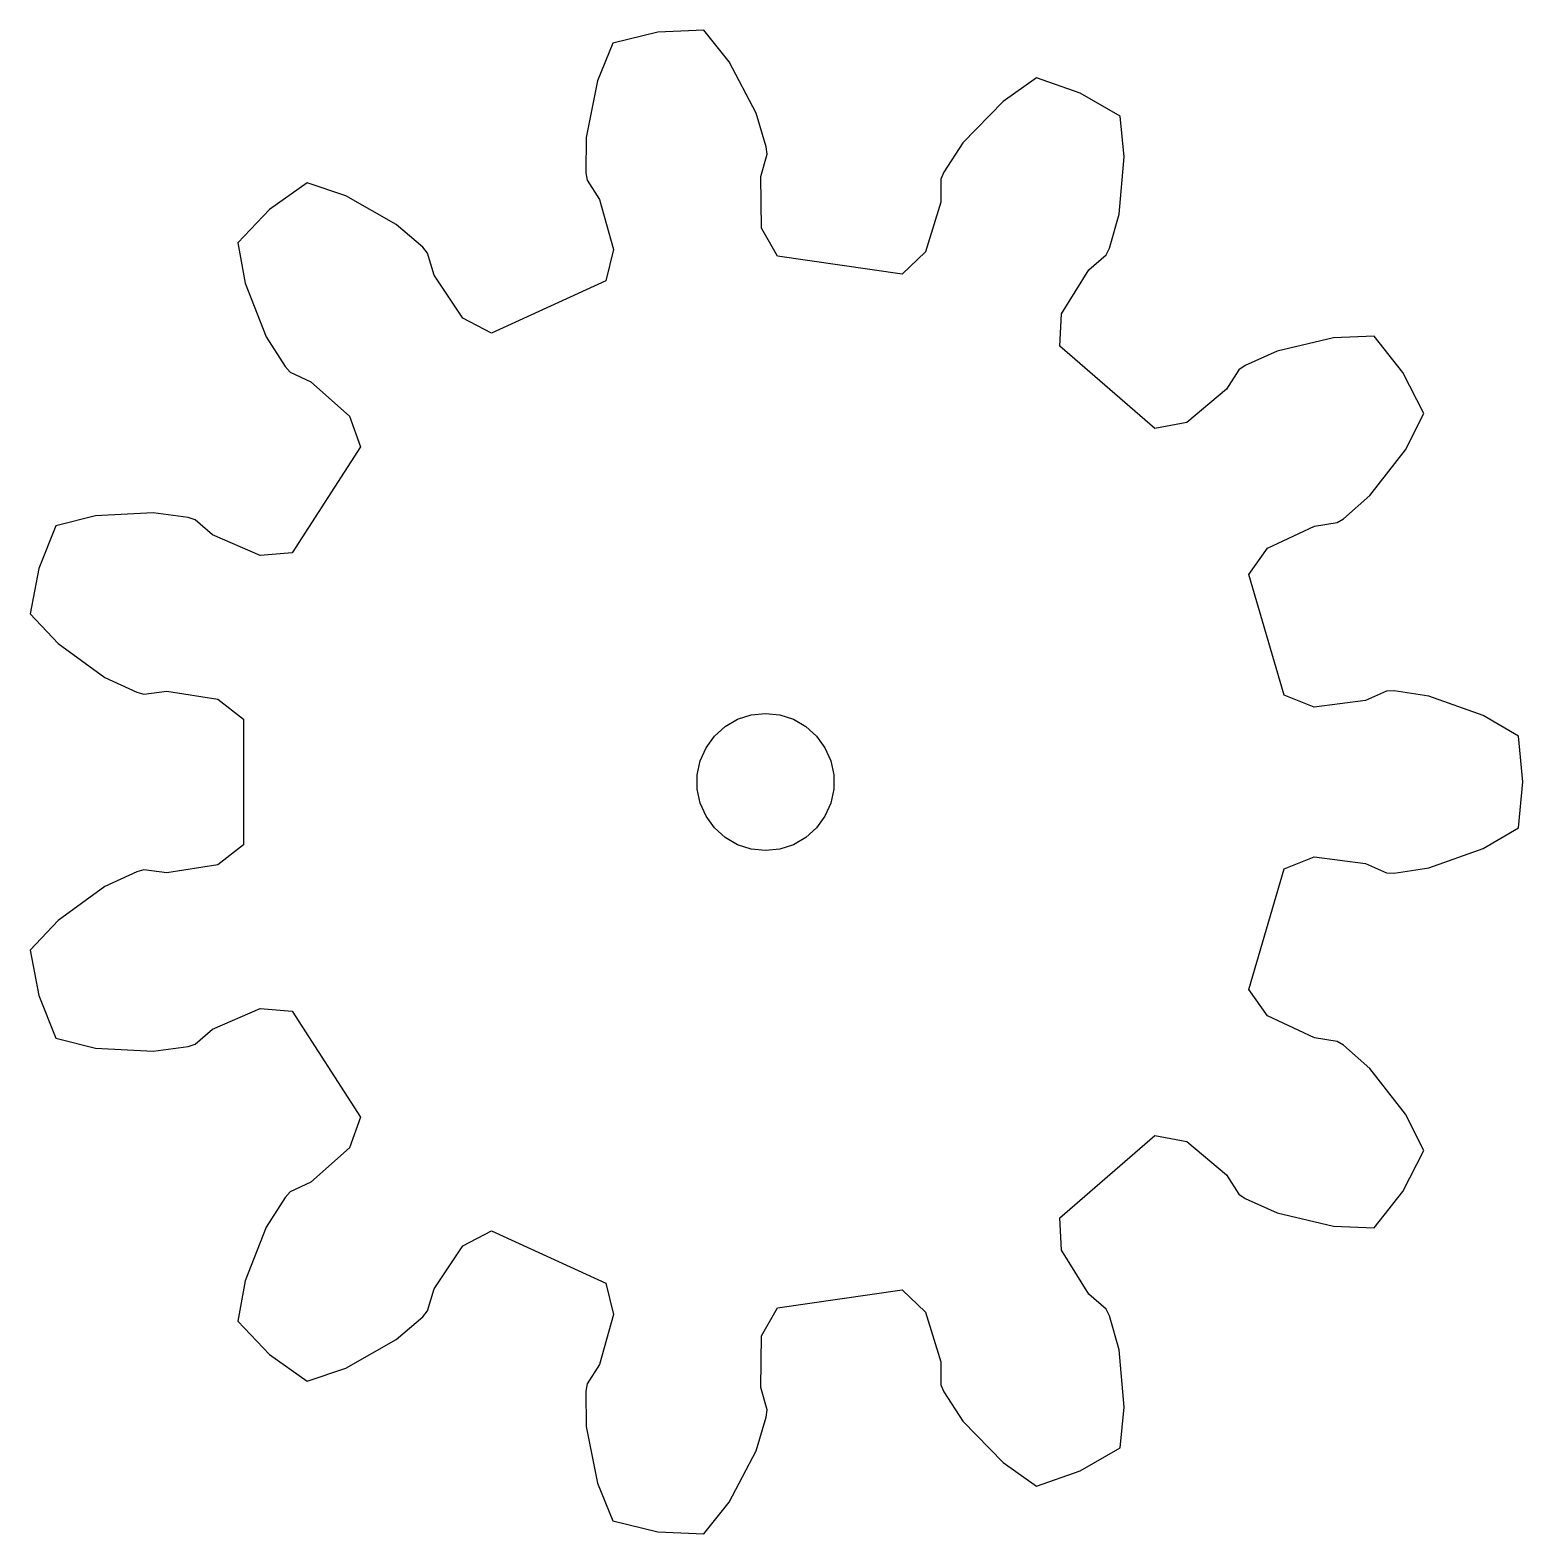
# Model space of a CAD drawing. Header units: metres. Extents: x -16.1 to 16.6, y -16.4 to 16.4.
import ezdxf

# ---------------------------------------------------------------- set-up
doc = ezdxf.new("R2010")
doc.units = ezdxf.units.M

msp = doc.modelspace()

# ---------------------------------------------------------------- linework, layer by layer
for p, q in [((-3.334, 16.146), (-3.672, 15.32)), ((-2.356, 16.384), (-3.334, 16.146)), ((-1.35, 16.432), (-2.356, 16.384)), ((-0.793, 15.734), (-1.35, 16.432)), ((-0.206, 14.616), (-0.793, 15.734)), ((-3.672, 15.32), (-3.92, 14.082)), ((5.924, 15.386), (5.193, 14.873)), ((6.876, 15.056), (5.924, 15.386)), ((5.193, 14.873), (4.315, 13.966)), ((7.748, 14.553), (6.876, 15.056)), ((0.016, 13.88), (-0.206, 14.616)), ((7.84, 13.665), (7.748, 14.553)), ((-3.92, 14.082), (-3.926, 13.314)), ((0.033, 13.719), (0.016, 13.88)), ((4.315, 13.966), (3.895, 13.323)), ((-0.106, 13.235), (0.033, 13.719)), ((7.729, 12.407), (7.84, 13.665)), ((-3.926, 13.314), (-3.896, 13.154)), ((-3.896, 13.154), (-3.627, 12.729)), ((-0.088, 12.104), (-0.106, 13.235)), ((3.834, 13.172), (3.83, 12.669)), ((3.895, 13.323), (3.834, 13.172)), ((-10.019, 13.093), (-10.839, 12.509)), ((-9.173, 12.808), (-10.019, 13.093)), ((-10.839, 12.509), (-11.534, 11.78)), ((-8.075, 12.184), (-9.173, 12.808)), ((-3.627, 12.729), (-3.325, 11.638)), ((3.83, 12.669), (3.495, 11.589)), ((-7.491, 11.686), (-8.075, 12.184)), ((7.518, 11.668), (7.729, 12.407)), ((0.262, 11.489), (-0.088, 12.104)), ((-11.534, 11.78), (-11.372, 10.903)), ((-7.39, 11.559), (-7.491, 11.686)), ((-7.244, 11.077), (-7.39, 11.559)), ((-3.325, 11.638), (-3.488, 10.95)), ((3.495, 11.589), (2.985, 11.097)), ((7.067, 11.191), (7.444, 11.523)), ((7.444, 11.523), (7.518, 11.668)), ((2.985, 11.097), (0.262, 11.489)), ((6.469, 10.23), (7.067, 11.191)), ((-11.372, 10.903), (-10.911, 9.727)), ((-6.618, 10.135), (-7.244, 11.077)), ((-3.488, 10.95), (-5.991, 9.807)), ((6.432, 9.523), (6.469, 10.23)), ((-5.991, 9.807), (-6.618, 10.135)), ((-10.911, 9.727), (-10.501, 9.078)), ((12.41, 9.704), (11.181, 9.416)), ((13.302, 9.74), (12.41, 9.704)), ((13.925, 8.949), (13.302, 9.74)), ((8.511, 7.722), (6.432, 9.523)), ((11.181, 9.416), (10.48, 9.102)), ((-10.501, 9.078), (-10.389, 8.959)), ((-10.389, 8.959), (-9.933, 8.747)), ((10.347, 9.008), (10.072, 8.587)), ((10.48, 9.102), (10.347, 9.008)), ((14.386, 8.054), (13.925, 8.949)), ((-9.933, 8.747), (-9.089, 7.993)), ((10.072, 8.587), (9.205, 7.859)), ((-9.089, 7.993), (-8.854, 7.326)), ((13.983, 7.257), (14.386, 8.054)), ((9.205, 7.859), (8.511, 7.722)), ((-8.854, 7.326), (-10.342, 5.011)), ((13.21, 6.259), (13.983, 7.257)), ((12.633, 5.752), (13.21, 6.259)), ((-15.507, 5.598), (-15.882, 4.663)), ((-14.641, 5.815), (-15.507, 5.598)), ((-13.381, 5.884), (-14.641, 5.815)), ((-12.619, 5.781), (-13.381, 5.884)), ((-12.466, 5.729), (-12.619, 5.781)), ((-12.083, 5.402), (-12.466, 5.729)), ((10.973, 5.109), (11.995, 5.594)), ((11.995, 5.594), (12.493, 5.669)), ((12.493, 5.669), (12.633, 5.752)), ((-11.047, 4.948), (-12.083, 5.402)), ((-10.342, 5.011), (-11.047, 4.948)), ((10.559, 4.534), (10.973, 5.109)), ((-15.882, 4.663), (-16.072, 3.674)), ((11.335, 1.894), (10.559, 4.534)), ((-16.072, 3.674), (-15.461, 3.024)), ((-15.461, 3.024), (-14.438, 2.284)), ((-14.438, 2.284), (-13.741, 1.96)), ((-13.584, 1.92), (-13.085, 1.988)), ((-13.085, 1.988), (-11.968, 1.81)), ((13.574, 1.985), (13.115, 1.779)), ((13.737, 1.991), (13.574, 1.985)), ((14.497, 1.876), (13.737, 1.991)), ((-13.741, 1.96), (-13.584, 1.92)), ((-11.968, 1.81), (-11.409, 1.376)), ((11.993, 1.635), (11.335, 1.894)), ((13.115, 1.779), (11.993, 1.635)), ((15.686, 1.455), (14.497, 1.876)), ((-11.409, 1.376), (-11.409, -1.376)), ((-0.882, 1.214), (-0.61, 1.37)), ((-0.61, 1.37), (-0.312, 1.467)), ((-0.312, 1.467), (0, 1.5)), ((0, 1.5), (0.312, 1.467)), ((0.312, 1.467), (0.61, 1.37)), ((0.61, 1.37), (0.882, 1.214)), ((16.456, 1.002), (15.686, 1.455)), ((-1.299, 0.75), (-1.115, 1.004)), ((-1.115, 1.004), (-0.882, 1.214)), ((0.882, 1.214), (1.115, 1.004)), ((1.115, 1.004), (1.299, 0.75)), ((16.552, 0), (16.456, 1.002)), ((-1.427, 0.464), (-1.299, 0.75)), ((1.299, 0.75), (1.427, 0.464)), ((-1.492, 0.157), (-1.427, 0.464)), ((1.427, 0.464), (1.492, 0.157)), ((-1.492, -0.157), (-1.492, 0.157)), ((1.492, 0.157), (1.492, -0.157)), ((-1.427, -0.464), (-1.492, -0.157)), ((1.492, -0.157), (1.427, -0.464)), ((16.456, -1.002), (16.552, 0)), ((-1.299, -0.75), (-1.427, -0.464)), ((1.427, -0.464), (1.299, -0.75)), ((-1.115, -1.004), (-1.299, -0.75)), ((1.299, -0.75), (1.115, -1.004)), ((-0.882, -1.214), (-1.115, -1.004)), ((-0.61, -1.37), (-0.882, -1.214)), ((0.882, -1.214), (0.61, -1.37)), ((1.115, -1.004), (0.882, -1.214)), ((15.686, -1.455), (16.456, -1.002)), ((-11.409, -1.376), (-11.968, -1.81)), ((-0.312, -1.467), (-0.61, -1.37)), ((0, -1.5), (-0.312, -1.467)), ((0.312, -1.467), (0, -1.5)), ((0.61, -1.37), (0.312, -1.467)), ((11.335, -1.894), (11.993, -1.635)), ((11.993, -1.635), (13.115, -1.779)), ((14.497, -1.876), (15.686, -1.455)), ((-13.741, -1.96), (-14.438, -2.284)), ((-13.584, -1.92), (-13.741, -1.96)), ((-13.085, -1.988), (-13.584, -1.92)), ((-11.968, -1.81), (-13.085, -1.988)), ((10.559, -4.534), (11.335, -1.894)), ((13.115, -1.779), (13.574, -1.985)), ((13.737, -1.991), (14.497, -1.876)), ((-14.438, -2.284), (-15.461, -3.024)), ((13.574, -1.985), (13.737, -1.991)), ((-15.461, -3.024), (-16.072, -3.674)), ((-16.072, -3.674), (-15.882, -4.663)), ((10.973, -5.109), (10.559, -4.534)), ((-15.882, -4.663), (-15.507, -5.598)), ((-12.083, -5.402), (-11.047, -4.948)), ((-11.047, -4.948), (-10.342, -5.011)), ((-10.342, -5.011), (-8.854, -7.326)), ((11.995, -5.594), (10.973, -5.109)), ((-12.466, -5.729), (-12.083, -5.402)), ((-15.507, -5.598), (-14.641, -5.815)), ((-14.641, -5.815), (-13.381, -5.884)), ((-13.381, -5.884), (-12.619, -5.781)), ((-12.619, -5.781), (-12.466, -5.729)), ((12.493, -5.669), (11.995, -5.594)), ((12.633, -5.752), (12.493, -5.669)), ((13.21, -6.259), (12.633, -5.752)), ((13.983, -7.257), (13.21, -6.259)), ((-8.854, -7.326), (-9.089, -7.993)), ((14.386, -8.054), (13.983, -7.257)), ((6.432, -9.523), (8.511, -7.722)), ((8.511, -7.722), (9.205, -7.859)), ((9.205, -7.859), (10.072, -8.587)), ((-9.089, -7.993), (-9.933, -8.747)), ((13.925, -8.949), (14.386, -8.054)), ((-9.933, -8.747), (-10.389, -8.959)), ((10.072, -8.587), (10.347, -9.008)), ((-10.501, -9.078), (-10.911, -9.727)), ((-10.389, -8.959), (-10.501, -9.078)), ((10.347, -9.008), (10.48, -9.102)), ((10.48, -9.102), (11.181, -9.416)), ((13.302, -9.74), (13.925, -8.949)), ((6.469, -10.23), (6.432, -9.523)), ((11.181, -9.416), (12.41, -9.704)), ((-10.911, -9.727), (-11.372, -10.903)), ((-6.618, -10.135), (-5.991, -9.807)), ((-5.991, -9.807), (-3.488, -10.95)), ((12.41, -9.704), (13.302, -9.74)), ((-7.244, -11.077), (-6.618, -10.135)), ((7.067, -11.191), (6.469, -10.23)), ((-11.372, -10.903), (-11.534, -11.78)), ((-7.39, -11.559), (-7.244, -11.077)), ((-3.488, -10.95), (-3.325, -11.638)), ((0.262, -11.489), (2.985, -11.097)), ((2.985, -11.097), (3.495, -11.589)), ((-0.088, -12.104), (0.262, -11.489)), ((7.444, -11.523), (7.067, -11.191)), ((-11.534, -11.78), (-10.839, -12.509)), ((-8.075, -12.184), (-7.491, -11.686)), ((-7.491, -11.686), (-7.39, -11.559)), ((-3.325, -11.638), (-3.627, -12.729)), ((3.495, -11.589), (3.83, -12.669)), ((7.518, -11.668), (7.444, -11.523)), ((7.729, -12.407), (7.518, -11.668)), ((-0.106, -13.235), (-0.088, -12.104)), ((-9.173, -12.808), (-8.075, -12.184)), ((7.84, -13.665), (7.729, -12.407)), ((-10.839, -12.509), (-10.019, -13.093)), ((-10.019, -13.093), (-9.173, -12.808)), ((-3.627, -12.729), (-3.896, -13.154)), ((3.83, -12.669), (3.834, -13.172)), ((-3.896, -13.154), (-3.926, -13.314)), ((-3.926, -13.314), (-3.92, -14.082)), ((0.033, -13.719), (-0.106, -13.235)), ((3.834, -13.172), (3.895, -13.323)), ((3.895, -13.323), (4.315, -13.966)), ((0.016, -13.88), (0.033, -13.719)), ((7.748, -14.553), (7.84, -13.665)), ((-3.92, -14.082), (-3.672, -15.32)), ((-0.206, -14.616), (0.016, -13.88)), ((4.315, -13.966), (5.193, -14.873)), ((-0.793, -15.734), (-0.206, -14.616)), ((6.876, -15.056), (7.748, -14.553)), ((5.193, -14.873), (5.924, -15.386)), ((5.924, -15.386), (6.876, -15.056)), ((-3.672, -15.32), (-3.334, -16.146)), ((-1.35, -16.432), (-0.793, -15.734)), ((-3.334, -16.146), (-2.356, -16.384)), ((-2.356, -16.384), (-1.35, -16.432))]:
    msp.add_line(p, q)

doc.saveas('drawing.dxf')
